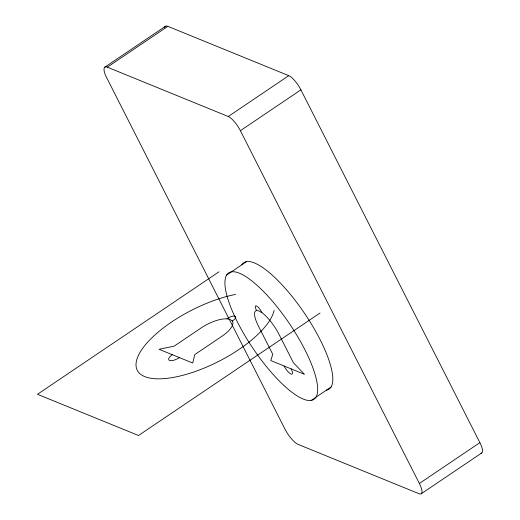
<?xml version="1.0" encoding="UTF-8"?>
<svg xmlns="http://www.w3.org/2000/svg" width="520" height="520" viewBox="0 0 520 520"><rect width="100%" height="100%" fill="white"/><g stroke="black" fill="none" stroke-linecap="round" stroke-linejoin="round"><path stroke-width="0.78" d="M104.663 67.275L165.178 26.436M107.322 67.171L228.248 116.506A14.112 4.075 56 0 1 240.389 130.689L419.367 483.476A15.86 4.583 56 0 1 419.003 493.707L298.051 444.366A15.295 4.42 56 0 1 284.895 428.987L105.677 75.732A17.413 5.031 56 0 1 107.322 67.171L167.837 26.338L288.762 75.666A14.112 4.075 56 0 1 300.905 89.849L479.882 442.644A15.86 4.583 56 0 1 481.104 453.167M228.248 116.506L288.762 75.666M240.389 130.689L300.905 89.849M219.018 271.784L37.473 394.29L138.508 435.507L320.047 313.001M226.623 275.08L246.513 261.644M311.22 400.406A76.258 22.035 56 0 0 271.83 300.528A76.258 22.035 56 0 0 230.861 307.463A76.258 22.035 56 0 0 311.22 400.406L331.117 386.971M419.367 483.476L479.882 442.644M421.181 493.805L481.696 452.966M256.614 310.525L258.954 310.96L261.957 312.702A23.381 6.76 56 0 1 279.065 334.464L293.41 362.739L304.447 374.309L270.771 360.568L272.76 354.309L258.414 326.04A23.381 6.76 56 0 1 256.614 310.525A6.104 1.762 56 0 1 256.399 305.923A6.104 1.762 56 0 1 261.957 312.702M226.909 318.838L230.217 319.501L232.258 321.016A23.381 8.873 -26.9 0 1 221.988 336.232L194.792 354.582L192.732 363.025L159.055 349.291L174.142 346.157L201.338 327.808A23.381 8.873 -26.9 0 1 226.909 318.838A6.104 2.314 -26.9 0 1 235.06 316.231A6.104 2.314 -26.9 0 1 232.258 321.016M274.105 310.414A76.258 28.938 -26.9 0 1 189.891 373.269A76.258 28.938 -26.9 0 1 139.932 352.547A76.258 28.938 -26.9 0 1 235.567 294.424M179.439 357.604A8.034 3.049 -26.9 0 1 169.514 360.464A8.034 3.049 -26.9 0 1 172.341 354.712M164.606 27.625A17.413 5.031 56 0 1 167.837 26.338M241.755 264.875A76.258 22.035 56 0 1 304.675 313.56A76.258 22.035 56 0 1 326.352 390.201M291.155 368.888A8.034 2.321 56 0 1 290.972 374.069A8.034 2.321 56 0 1 284.063 365.989"/></g></svg>
